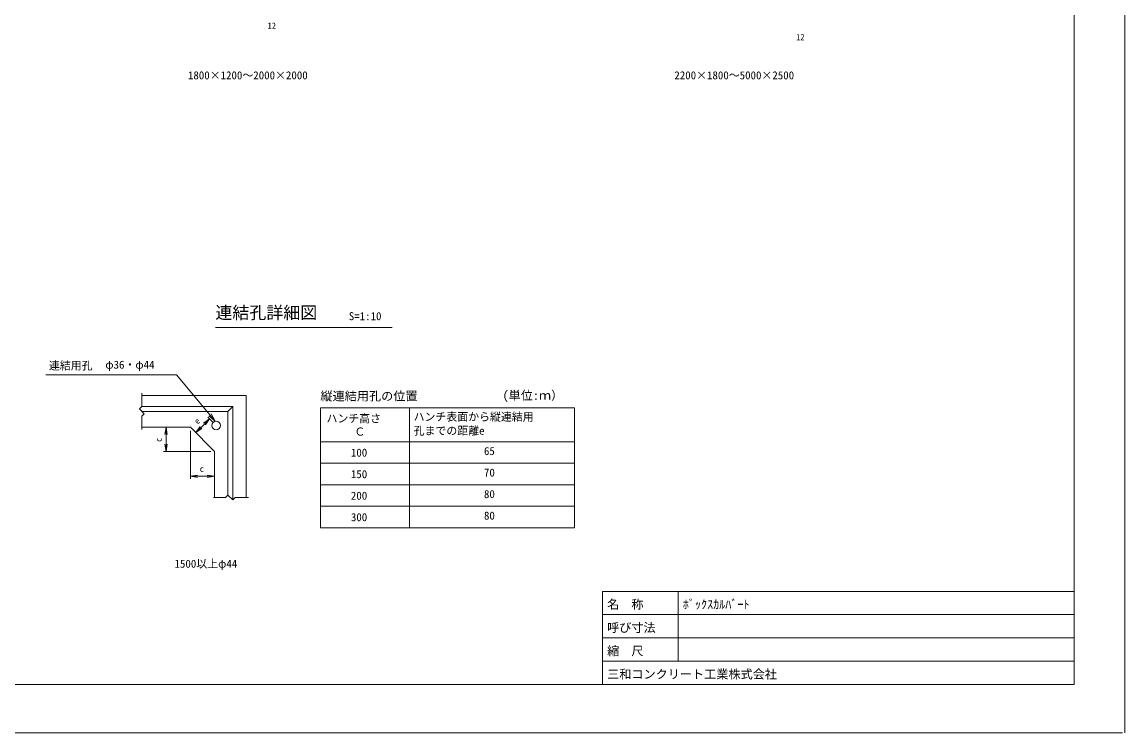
# Model space of a CAD drawing. Units: millimetres, scale not verified, with parts at other scales. Extents: x 0 to 84100, y 0 to 59400.
# Drawn here: x 38633 to 84100, y 0 to 29318 of the extents above; entities that cross this region are included whole.
import ezdxf
from ezdxf.enums import TextEntityAlignment as Align

# ---------------------------------------------------------------- set-up
doc = ezdxf.new("R2010")
doc.units = ezdxf.units.MM
doc.header["$LTSCALE"] = 100
doc.linetypes.add('USER1', pattern=[50.8, 31.75, -6.35, 6.35, -6.35])
for name, color, linetype, lineweight in [('0_2', 7, 'Continuous', 18), ('D-MTR-FRAM', 7, 'Continuous', 18), ('D-STR', 1, 'Continuous', 18), ('D-STR-HTXT', 7, 'Continuous', 18), ('D-STR-STR2', 7, 'Continuous', 18), ('D-STR-STRn', 7, 'Continuous', 18), ('D-TTL(外枠）', 2, 'Continuous', 18), ('D-TTL-LINE', 2, 'Continuous', 18), ('DEFPOINTS_3', 7, 'Continuous', 18)]:
    doc.layers.add(name, color=color, linetype=linetype, lineweight=lineweight)
for name, color, linetype in [('D-MTR-TXT', 7, 'Continuous'), ('D-STR-TXT', 7, 'Continuous'), ('D-TTL-TXT', 7, 'Continuous'), ('D-TTL-TXT（文字）', 7, 'Continuous')]:
    doc.layers.add(name, color=color, linetype=linetype)
doc.styles.add('ＭＳ ゴシック', font='')
doc.styles.get('ＭＳ ゴシック').set_extended_font_data('MS Gothic')

msp = doc.modelspace()

# ---------------------------------------------------------------- linework, layer by layer
at = {"layer": '0_2'}
for p, q in [((46118.5, 12772.8), (46366, 12949.6)), ((46366, 12949.6), (46153.9, 12737.4)), ((46366, 12949.6), (46189.2, 12702.1)), ((44521.1, 12313.1), (44571.1, 12613.1)), ((44571.1, 12613.1), (44621.1, 12313.1)), ((44571.1, 12613.1), (44571.1, 12313.1)), ((45800.3, 12383.9), (45977.1, 12631.4)), ((45800.3, 12383.9), (46012.5, 12596)), ((46047.8, 12560.6), (45800.3, 12383.9)), ((44571.1, 11613.1), (44521.1, 11913.1)), ((44621.1, 11913.1), (44571.1, 11613.1)), ((44571.1, 11613.1), (44571.1, 11913.1)), ((45571.1, 10584.9), (45871.1, 10634.9)), ((45871.1, 10534.9), (45571.1, 10584.9)), ((45571.1, 10584.9), (45871.1, 10584.9)), ((46271.1, 10634.9), (46571.1, 10584.9)), ((46571.1, 10584.9), (46271.1, 10534.9)), ((46571.1, 10584.9), (46271.1, 10584.9))]:
    msp.add_line(p, q, dxfattribs=at)
at = {"layer": 'D-MTR-FRAM'}
for p, q in [((50935.3, 13410.7), (61402.4, 13410.7)), ((50935.3, 13410.7), (50935.3, 8461.5)), ((54607.5, 13410.7), (54607.5, 8461.5)), ((61402.4, 13410.7), (61402.4, 8461.5)), ((50935.3, 11999), (61402.4, 11999)), ((50935.3, 11124), (61402.4, 11124)), ((50935.3, 10236.5), (61402.4, 10236.5)), ((50935.3, 9349), (61402.4, 9349)), ((50935.3, 8461.5), (61402.4, 8461.5))]:
    msp.add_line(p, q, dxfattribs=at)
at = {"layer": 'D-STR'}
for p, q in [((43571.1, 13913.1), (47871.1, 13913.1)), ((47871.1, 9713.1), (47871.1, 13913.1)), ((43571.1, 13463.1), (47321.1, 13463.1)), ((43571.1, 13263.1), (47121.1, 13263.1)), ((47321.1, 13463.1), (47121.1, 13263.1)), ((47121.1, 9813.1), (47121.1, 13263.1)), ((47321.1, 9613.1), (47321.1, 13463.1)), ((43571.1, 12613.1), (45571.1, 12613.1)), ((45571.1, 12613.1), (46571.1, 11613.1)), ((46571.1, 9713.1), (46571.1, 11613.1))]:
    msp.add_line(p, q, dxfattribs=at)
at = {"layer": 'D-STR-HTXT'}
for p, q in [((39610.2, 14770.4), (44994.1, 14770.4)), ((46601.1, 12855.2), (44994.1, 14770.4)), ((46601.1, 12855.2), (46332.9, 13080.2)), ((46601.1, 12855.2), (46426.1, 13158.4))]:
    msp.add_line(p, q, dxfattribs=at)
at = {"layer": 'D-STR-STR2'}
msp.add_circle((46636.8, 12678.8), 180, dxfattribs=at)
at = {"layer": 'D-STR-STRn', "linetype": 'USER1'}
for p, q in [((43571.1, 13463.1), (43571.1, 14013.1)), ((43471.1, 13363.1), (43571.1, 13463.1)), ((43671.1, 13163.1), (43471.1, 13363.1)), ((43571.1, 13063.1), (43671.1, 13163.1)), ((43571.1, 12513.1), (43571.1, 13063.1)), ((46521.1, 9713.1), (47021.1, 9713.1)), ((47021.1, 9713.1), (47121.1, 9813.1)), ((47121.1, 9813.1), (47321.1, 9613.1)), ((47321.1, 9613.1), (47421.1, 9713.1)), ((47421.1, 9713.1), (47971.1, 9713.1))]:
    msp.add_line(p, q, dxfattribs=at)
at = {"layer": 'D-STR-STRn'}
for p, q in [((46153.9, 12737.4), (46012.5, 12596)), ((46530.7, 12784.9), (46295.3, 13020.3)), ((45421.1, 12613.1), (44471.1, 12613.1)), ((44571.1, 12313.1), (44571.1, 11913.1)), ((45571.1, 12463.1), (45571.1, 10484.9)), ((45965, 12219.2), (45729.6, 12454.6)), ((46421.1, 11613.1), (44471.1, 11613.1)), ((46571.1, 11463.1), (46571.1, 10484.9)), ((45871.1, 10584.9), (46271.1, 10584.9))]:
    msp.add_line(p, q, dxfattribs=at)
at = {"layer": 'D-TTL(外枠）'}
for p, q in [((82000, 2000), (82000, 57400)), ((62560, 5840), (82000, 5840)), ((62560, 5840), (62560, 2000)), ((65680, 5840), (65680, 2960)), ((62560, 4880), (82000, 4880)), ((62560, 3920), (82000, 3920)), ((62560, 2960), (82000, 2960)), ((82000, 2000), (2500, 2000))]:
    msp.add_line(p, q, dxfattribs=at)
at = {"layer": 'D-TTL-LINE'}
msp.add_line((46603.5, 16722.4), (53886.6, 16722.4), dxfattribs=at)
at = {"layer": 'DEFPOINTS_3'}
for p, q in [((84100, 0), (84100, 59400)), ((0, 0), (84000, 0))]:
    msp.add_line(p, q, dxfattribs=at)

# ---------------------------------------------------------------- texts
at = {"layer": 'D-MTR-FRAM', "style": 'ＭＳ ゴシック'}
for s, p in [('12', (48754, 28964.1)), ('12', (70542.7, 28490.6)), ('c', (45958.2, 10684.9))]:
    msp.add_text(s, height=256.6, dxfattribs=at).set_placement(p, align=Align.BOTTOM_LEFT)
for s, rotation, p in [('e', 45, (45932.1, 12657)), ('c', 90, (44471.1, 12000.3))]:
    msp.add_text(s, height=256.6, rotation=rotation, dxfattribs=at).set_placement(p, align=Align.BOTTOM_LEFT)
at = {"layer": 'D-MTR-TXT', "style": 'ＭＳ ゴシック'}
for s, height, p in [('φ36・φ44', 329.9, (42065.3, 14923)), ('縦連結用孔の位置', 366.6, (50935.3, 13600.5)), ('(単位:ｍ）', 366.6, (58443.1, 13628.4)), ('ハンチ表面から縦連結用', 329.9, (54775.3, 12773.2)), ('ハンチ高さ', 329.9, (51185.5, 12705.2)), ('Ｃ', 329.9, (52333.1, 12160.6)), ('孔までの距離e', 329.9, (54775.3, 12198.9)), ('100', 329.9, (52189.4, 11296.1)), ('65', 329.9, (57675.1, 11361.5)), ('150', 329.9, (52189.4, 10408.6)), ('70', 329.9, (57675.1, 10474)), ('80', 329.9, (57675.1, 9586.5)), ('200', 329.9, (52189.4, 9521.1)), ('80', 329.9, (57675.1, 8699)), ('300', 329.9, (52189.4, 8633.6)), ('1500以上φ44', 329.9, (44918.2, 6715.1))]:
    msp.add_text(s, height=height, dxfattribs=at).set_placement(p, align=Align.BOTTOM_LEFT)
at = {"layer": 'D-STR-TXT', "style": 'ＭＳ ゴシック'}
for s, p in [('1800×1200～2000×2000', (45471.7, 26857.9)), ('2200×1800～5000×2500', (65523.7, 26857.9)), ('連結用孔', (39739.6, 14884.3))]:
    msp.add_text(s, height=329.9, dxfattribs=at).set_placement(p, align=Align.BOTTOM_LEFT)
at = {"layer": 'D-TTL-TXT', "style": 'ＭＳ ゴシック'}
for s, height, p in [('連結孔詳細図', 513.2, (46603.5, 16924.1)), ('S=1:10', 329.9, (52104, 16924.1))]:
    msp.add_text(s, height=height, dxfattribs=at).set_placement(p, align=Align.BOTTOM_LEFT)
at = {"layer": 'D-TTL-TXT（文字）', "style": 'ＭＳ ゴシック'}
for s, p in [('名\u3000称', (62753.1, 5011.4)), ('ﾎﾞｯｸｽｶﾙﾊﾞｰﾄ', (65873.1, 5011.4)), ('呼び寸法', (62753.1, 4051.4)), ('縮\u3000尺', (62753.1, 3091.4)), ('三和コンクリート工業株式会社', (62753.1, 2131.4))]:
    msp.add_text(s, height=366.6, dxfattribs=at).set_placement(p, align=Align.BOTTOM_LEFT)

doc.saveas('drawing.dxf')
